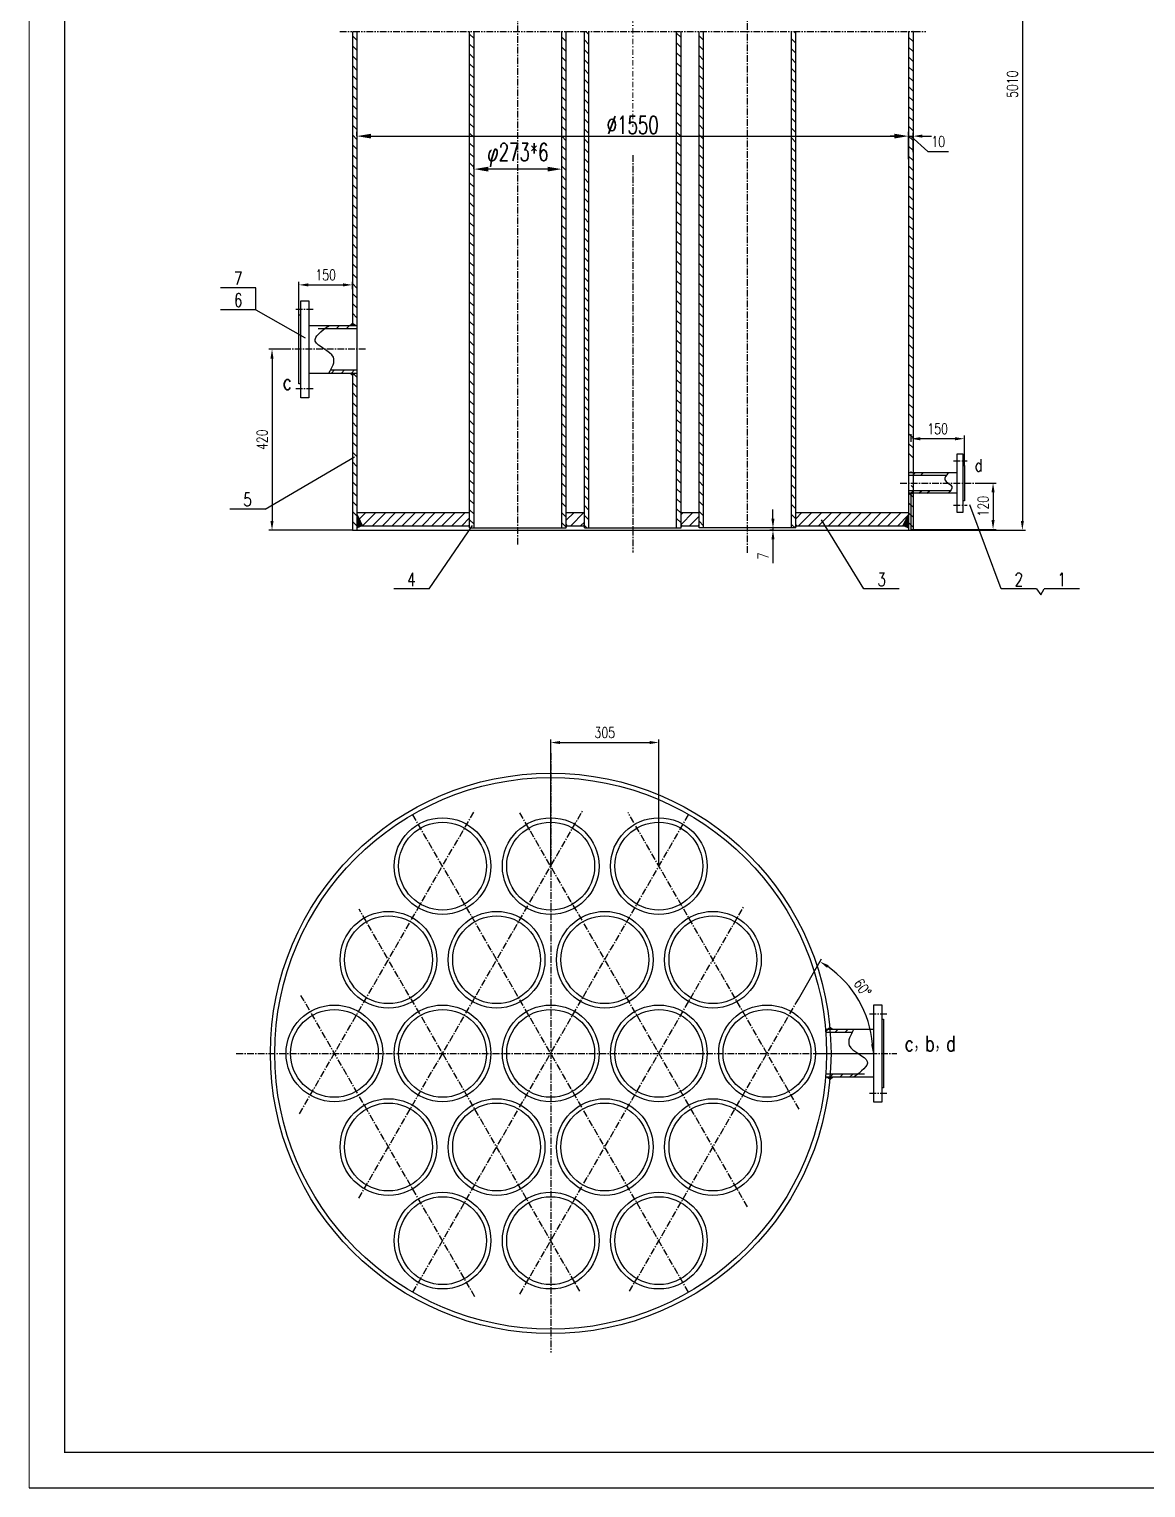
# Model space of a CAD drawing. Header units: millimetres. Extents: x 4657 to 11549, y -3819 to 6732.
# Drawn here: x 5276 to 8413, y -3819 to 279 of the extents above; entities that cross this region are included whole.
import ezdxf
from ezdxf.enums import TextEntityAlignment as Align

# ---------------------------------------------------------------- set-up
doc = ezdxf.new("R2010")
doc.units = ezdxf.units.MM
doc.header["$LTSCALE"] = 15
for name, pattern in [('ACAD_ISO04W100', [30, 24, -3, 0, -3]), ('CENTER', [2, 1.25, -0.25, 0.25, -0.25]), ('DASHDOTX2', [2, 1, -0.5, 0, -0.5]), ('PHANTOM', [2.5, 1.25, -0.25, 0.25, -0.25, 0.25, -0.25])]:
    doc.linetypes.add(name, pattern=pattern)
for name, color, linetype in [('HGJ', 1, 'Continuous'), ('HGJX', 2, 'CENTER'), ('HGJY', 7, 'Continuous'), ('K1', 4, 'Continuous'), ('TANK', 1, 'Continuous')]:
    doc.layers.add(name, color=color, linetype=linetype)
doc.layers.add('粗实线', color=7, linetype='Continuous', lineweight=13)
doc.layers.add('细点画线', color=1, linetype='ACAD_ISO04W100', lineweight=25)
doc.styles.add('hz', font='romans.shx', dxfattribs={"width": 0.68, "height": 50, "bigfont": 'hz.shx'})
doc.styles.add('HZFS', font='simplex.shx', dxfattribs={"width": 0.75, "bigfont": 'hzfs.shx'})
doc.styles.get("Standard").update_dxf_attribs({"font": 'txt.shx', "width": 0.68, "height": 50, "bigfont": 'gbcbig.shx'})
doc.dimstyles.get("Standard").update_dxf_attribs({"dimtxt": 0.18, "dimasz": 0.18, "dimexe": 0.18, "dimexo": 0.0625, "dimgap": 0.09, "dimtad": 0, "dimtih": 1, "dimtoh": 1, "dimdec": 4, "dimzin": 0, "dimdsep": 46, "dimtxsty": 'Standard', "dimcen": 0.09, "dimadec": 0, "dimazin": 0, "dimtfac": 1, "dimtdec": 4, "dimtofl": 0, "dimtmove": 0, "dimatfit": 3, "dimfxl": 1, "dimtolj": 1, "dimtzin": 0, "dimarcsym": 0})
doc.dimstyles.new('筒轴直径标注', dxfattribs={"dimtxt": 50, "dimasz": 40, "dimexe": 12.5, "dimexo": 0.625, "dimgap": 6.25, "dimtad": 1, "dimtxsty": 'hz', "dimcen": 15, "dimadec": 0, "dimazin": 0, "dimtm": 1e-09, "dimtfac": 1, "dimtmove": 0, "dimatfit": 3, "dimfxl": 1, "dimarcsym": 0})

# ---------------------------------------------------------------- blocks, each defined once
blk = doc.blocks.new('*D44')
at = {"color": 4, "lineweight": -2}
for p, q in [((6033.9, -523.6), (6033.9, -430.4)), ((6059.9, -439.4), (6157.9, -439.4)), ((6183.9, -451.8), (6183.9, -430.4))]:
    blk.add_line(p, q, dxfattribs=at)
at = {"color": 4}
for points in [[(6059.9, -435.1), (6059.9, -443.8), (6033.9, -439.4)], [(6157.9, -435.1), (6157.9, -443.8), (6183.9, -439.4)]]:
    blk.add_solid(points, dxfattribs=at)
at = {"layer": 'Defpoints', "color": 0}
for p in [(6183.9, -439.4), (6183.9, -451.8), (6033.9, -523.6)]:
    blk.add_point(p, dxfattribs=at)
at = {"color": 7, "insert": (6108.9, -411.4), "char_height": 30, "attachment_point": 5, "style": 'HZFS'}
blk.add_mtext('\\A1;150', dxfattribs=at)
blk = doc.blocks.new('*D49')
at = {"color": 4, "lineweight": -2}
for p, q in [((5996.7, -620.3), (5949.2, -620.3)), ((5958.2, -646.3), (5958.2, -1102.7)), ((6183.9, -1128.7), (5949.2, -1128.7))]:
    blk.add_line(p, q, dxfattribs=at)
at = {"color": 4}
for points in [[(5953.8, -646.3), (5962.5, -646.3), (5958.2, -620.3)], [(5953.8, -1102.7), (5962.5, -1102.7), (5958.2, -1128.7)]]:
    blk.add_solid(points, dxfattribs=at)
at = {"layer": 'Defpoints', "color": 0}
for p in [(5996.7, -620.3), (5958.2, -1128.7), (6183.9, -1128.7)]:
    blk.add_point(p, dxfattribs=at)
at = {"color": 7, "insert": (5930.2, -874.5), "char_height": 30, "attachment_point": 5, "rotation": 90, "style": 'HZFS'}
blk.add_mtext('\\A1;420', dxfattribs=at)
blk = doc.blocks.new('*D50')
at = {"color": 4, "lineweight": -2}
for p, q in [((7993.9, 1377.3), (8074.8, 1377.3)), ((8065.8, 1351.3), (8065.8, -1102.7)), ((7758.7, -1128.7), (8074.8, -1128.7))]:
    blk.add_line(p, q, dxfattribs=at)
at = {"color": 4}
for points in [[(8061.5, 1351.3), (8070.1, 1351.3), (8065.8, 1377.3)], [(8061.5, -1102.7), (8070.1, -1102.7), (8065.8, -1128.7)]]:
    blk.add_solid(points, dxfattribs=at)
at = {"layer": 'Defpoints', "color": 0}
for p in [(7993.9, 1377.3), (7758.7, -1128.7), (8065.8, -1128.7)]:
    blk.add_point(p, dxfattribs=at)
at = {"color": 7, "insert": (8037.8, 124.3), "char_height": 30, "attachment_point": 5, "rotation": 90, "style": 'HZFS'}
blk.add_mtext('\\A1;5010', dxfattribs=at)
blk = doc.blocks.new('*D52')
at = {"color": 4, "lineweight": -2}
for p, q in [((7720.3, -21.5), (7694.3, -21.5)), ((7746.3, -85.8), (7746.3, -12.5)), ((7746.3, -21.5), (7758.7, -21.5)), ((7746.3, -21.5), (7758.7, -21.5)), ((7752.5, -21.5), (7800.3, -64.8)), ((7758.7, -66.9), (7758.7, -12.5)), ((7784.7, -21.5), (7810.7, -21.5)), ((7800.3, -64.8), (7858.5, -64.8))]:
    blk.add_line(p, q, dxfattribs=at)
at = {"color": 4}
for points in [[(7720.3, -17.1), (7720.3, -25.8), (7746.3, -21.5)], [(7784.7, -17.1), (7784.7, -25.8), (7758.7, -21.5)]]:
    blk.add_solid(points, dxfattribs=at)
at = {"layer": 'Defpoints', "color": 0}
for p in [(7758.7, -21.5), (7758.7, -66.9), (7746.3, -85.8)]:
    blk.add_point(p, dxfattribs=at)
at = {"color": 7, "insert": (7829.4, -36.8), "char_height": 30, "attachment_point": 5, "style": 'HZFS'}
blk.add_mtext('\\A1;10', dxfattribs=at)
blk = doc.blocks.new('*D53')
at = {"color": 4, "lineweight": -2}
for p, q in [((7365.3, -1096.5), (7365.3, -1070.5)), ((7366.4, -1122.5), (7356.3, -1122.5)), ((7366.4, -1128.7), (7356.3, -1128.7)), ((7365.3, -1122.5), (7365.3, -1128.7)), ((7365.3, -1154.7), (7365.3, -1221.7))]:
    blk.add_line(p, q, dxfattribs=at)
at = {"color": 4}
for points in [[(7360.9, -1096.5), (7369.6, -1096.5), (7365.3, -1122.5)], [(7360.9, -1154.7), (7369.6, -1154.7), (7365.3, -1128.7)]]:
    blk.add_solid(points, dxfattribs=at)
at = {"layer": 'Defpoints', "color": 0}
for p in [(7365.3, -1128.7), (7366.4, -1122.5), (7366.4, -1128.7)]:
    blk.add_point(p, dxfattribs=at)
at = {"color": 7, "insert": (7337.3, -1201.2), "char_height": 30, "attachment_point": 5, "rotation": 90, "style": 'HZFS'}
blk.add_mtext('\\A1;7', dxfattribs=at)
blk = doc.blocks.new('*D55')
at = {"layer": 'Defpoints', "color": 0}
for p in [(6196.3, -21.5), (7746.3, -21.5), (7746.3, -21.5)]:
    blk.add_point(p, dxfattribs=at)
at = {"layer": '粗实线', "color": 0, "lineweight": -2}
for p, q in [((6196.3, -20.9), (6196.3, -9)), ((6236.3, -21.5), (7706.3, -21.5)), ((7746.3, -20.9), (7746.3, -9))]:
    blk.add_line(p, q, dxfattribs=at)
at = {"layer": '粗实线', "color": 0}
for points in [[(6236.3, -14.8), (6236.3, -28.1), (6196.3, -21.5)], [(7706.3, -14.8), (7706.3, -28.1), (7746.3, -21.5)]]:
    blk.add_solid(points, dxfattribs=at)
at = {"layer": '粗实线', "color": 0, "insert": (6971.3, 9.8), "char_height": 50, "attachment_point": 5, "style": 'hz'}
blk.add_mtext('%%c1550', dxfattribs=at)
blk = doc.blocks.new('*D56')
at = {"layer": 'Defpoints', "color": 0}
for p in [(6525.5, -114.2), (6525.5, -114.2), (6772.3, -114.2)]:
    blk.add_point(p, dxfattribs=at)
at = {"layer": '粗实线', "color": 0, "lineweight": -2}
for p, q in [((6525.5, -113.6), (6525.5, -101.7)), ((6732.3, -114.2), (6565.5, -114.2)), ((6772.3, -113.6), (6772.3, -101.7))]:
    blk.add_line(p, q, dxfattribs=at)
at = {"layer": '粗实线', "color": 0}
for points in [[(6565.5, -107.5), (6565.5, -120.9), (6525.5, -114.2)], [(6732.3, -107.5), (6732.3, -120.9), (6772.3, -114.2)]]:
    blk.add_solid(points, dxfattribs=at)
at = {"layer": '粗实线', "color": 0, "insert": (6648.9, -74.6), "char_height": 50, "attachment_point": 5, "style": 'hz'}
blk.add_mtext('φ273*6', dxfattribs=at)
blk = doc.blocks.new('*D57')
at = {"color": 4, "lineweight": -2}
for p, q in [((7752.8, -859.2), (7752.8, -880.7)), ((7876.8, -871.7), (7778.8, -871.7)), ((7902.8, -946.8), (7902.8, -862.7))]:
    blk.add_line(p, q, dxfattribs=at)
at = {"color": 4}
for points in [[(7778.8, -867.4), (7778.8, -876.1), (7752.8, -871.7)], [(7876.8, -867.4), (7876.8, -876.1), (7902.8, -871.7)]]:
    blk.add_solid(points, dxfattribs=at)
at = {"layer": 'Defpoints', "color": 0}
for p in [(7752.8, -859.2), (7752.8, -871.7), (7902.8, -946.8)]:
    blk.add_point(p, dxfattribs=at)
at = {"color": 7, "insert": (7827.8, -843.7), "char_height": 30, "attachment_point": 5, "style": 'HZFS'}
blk.add_mtext('\\A1;150', dxfattribs=at)
blk = doc.blocks.new('*D58')
at = {"color": 4, "lineweight": -2}
for p, q in [((7932.8, -996.3), (7992.5, -996.3)), ((7983.5, -1022.3), (7983.5, -1100.3)), ((7752.8, -1126.3), (7992.5, -1126.3))]:
    blk.add_line(p, q, dxfattribs=at)
at = {"color": 4}
for points in [[(7979.1, -1022.3), (7987.8, -1022.3), (7983.5, -996.3)], [(7979.1, -1100.3), (7987.8, -1100.3), (7983.5, -1126.3)]]:
    blk.add_solid(points, dxfattribs=at)
at = {"layer": 'Defpoints', "color": 0}
for p in [(7932.8, -996.3), (7752.8, -1126.3), (7983.5, -1126.3)]:
    blk.add_point(p, dxfattribs=at)
at = {"color": 7, "insert": (7955.5, -1061.3), "char_height": 30, "attachment_point": 5, "rotation": 90, "style": 'HZFS'}
blk.add_mtext('\\A1;120', dxfattribs=at)
blk = doc.blocks.new('*D65')
at = {"color": 4, "lineweight": -2}
for p, q in [((6740.9, -2072.5), (6740.9, -1716.3)), ((7044.7, -2072.5), (7044.7, -1716.3)), ((6766.9, -1725.3), (7018.7, -1725.3))]:
    blk.add_line(p, q, dxfattribs=at)
at = {"color": 4}
for points in [[(6766.9, -1721), (6766.9, -1729.6), (6740.9, -1725.3)], [(7018.7, -1721), (7018.7, -1729.6), (7044.7, -1725.3)]]:
    blk.add_solid(points, dxfattribs=at)
at = {"layer": 'Defpoints', "color": 0}
for p in [(7044.7, -1725.3), (6740.9, -2072.5), (7044.7, -2072.5)]:
    blk.add_point(p, dxfattribs=at)
at = {"color": 7, "insert": (6892.8, -1697.3), "char_height": 30, "attachment_point": 5, "style": 'HZFS'}
blk.add_mtext('\\A1;305', dxfattribs=at)
blk = doc.blocks.new('*D66')
at = {"color": 4, "lineweight": -2}
for p, q in [((7436.6, -2446.1), (7501.9, -2333)), ((7584.6, -2598.7), (7655.3, -2598.7))]:
    blk.add_line(p, q, dxfattribs=at)
blk.add_arc((7348.5, -2598.7), 297.7, 5.0053, 54.9947, dxfattribs=at)
at = {"color": 4}
for points in [[(7517, -2358.4), (7521.7, -2351.1), (7497.4, -2340.8)], [(7649.5, -2572.5), (7640.8, -2572.9), (7646.3, -2598.7)]]:
    blk.add_solid(points, dxfattribs=at)
at = {"layer": 'Defpoints', "color": 0}
for p in [(7436.6, -2446.1), (7628.3, -2496.8), (5857.9, -2598.7), (7584.6, -2598.7), (6962.7, -3266.9)]:
    blk.add_point(p, dxfattribs=at)
at = {"color": 7, "insert": (7617, -2414.2), "char_height": 30, "attachment_point": 5, "rotation": 304.4928, "style": 'HZFS'}
blk.add_mtext('\\A1;60°', dxfattribs=at)

msp = doc.modelspace()

# ---------------------------------------------------------------- hatches: boundary and pattern name
h = msp.add_hatch()
h.set_pattern_fill('ANSI31', color=256, scale=6.2, angle=90, style=0)
h.set_pattern_definition([(135, (40911.806, -11278.057), (-13.919397, -13.919397), [])])
h.paths.add_polyline_path([(6196.30796, 272.83949), (6183.90796, 272.83949), (6183.90796, -553.33305), (6196.30796, -553.33305)])
h.paths.add_polyline_path([(6196.30796, -687.25305), (6183.90796, -687.25305), (6183.90796, -1128.69305), (6196.30796, -1128.69305)])
h.paths.add_polyline_path([(6525.52796, 272.83949), (6513.12796, 272.83949), (6513.12796, -1122.49305), (6525.52796, -1122.49305)])
h.paths.add_polyline_path([(6784.68796, 272.83949), (6772.28796, 272.83949), (6772.28796, -1122.49305), (6784.68796, -1122.49305)])
h.paths.add_polyline_path([(6847.92796, 272.83949), (6835.52796, 272.83949), (6835.52796, -1122.49305), (6847.92796, -1122.49305)])
h.paths.add_polyline_path([(7107.08796, 272.83949), (7094.68796, 272.83949), (7094.68796, -1122.49305), (7107.08796, -1122.49305)])
h.paths.add_polyline_path([(7170.32796, 272.83949), (7157.92796, 272.83949), (7157.92796, -1122.49305), (7170.32796, -1122.49305)])
h.paths.add_polyline_path([(7429.48796, 272.83949), (7417.08796, 272.83949), (7417.08796, -1122.49305), (7429.48796, -1122.49305)])
h.paths.add_polyline_path([(7758.70796, 272.83949), (7746.30796, 272.83949), (7746.30796, -932.15305), (7758.70796, -932.15305)])
h.paths.add_polyline_path([(7758.70796, -1002.83305), (7746.30796, -1002.83305), (7746.30796, -1128.69305), (7758.70796, -1128.69305)])
h = msp.add_hatch()
h.set_pattern_fill('ANSI31', color=256, scale=6.2, style=0)
h.set_pattern_definition([(45, (40911.806, -11278.057), (-13.919397, 13.919397), [])])
edge = h.paths.add_edge_path()
edge.add_line((6196.30796, -553.33305), (6118.18796, -553.33305))
edge.add_spline(control_points=[(6118.18796, -553.33305), (6116.69804, -556.22938), (6115.20813, -559.12572), (6113.79416, -562.01305)], knot_values=[108.8472124938, 108.8472124938, 108.8472124938, 108.8472124938, 115.908687333, 115.908687333, 115.908687333, 115.908687333], degree=3, periodic=0)
edge.add_line((6113.79416, -562.01305), (6196.30796, -562.01305))
edge.add_line((6196.30796, -562.01305), (6196.30796, -553.33305))
edge = h.paths.add_edge_path()
edge.add_line((6196.30796, -678.57305), (6122.58177, -678.57305))
edge.add_spline(control_points=[(6122.58177, -678.57305), (6121.1678, -681.46037), (6119.67788, -684.35671), (6118.18796, -687.25305)], knot_values=[0, 0, 0, 0, 7.0614748393, 7.0614748393, 7.0614748393, 7.0614748393], degree=3, periodic=0)
edge.add_line((6118.18796, -687.25305), (6196.30796, -687.25305))
edge.add_line((6196.30796, -687.25305), (6196.30796, -678.57305))
h = msp.add_hatch()
h.set_pattern_fill('ANSI31', color=256, scale=5, style=0)
h.set_pattern_definition([(45, (34489.163, -9311.264), (-11.22532, 11.22532), [])])
edge = h.paths.add_edge_path()
edge.add_spline(control_points=[(7801.93604, -974.79305), (7803.67022, -972.49567), (7805.73182, -970.14436), (7807.79342, -967.79305)], knot_values=[0, 0, 0, 0, 7.4673477522, 7.4673477522, 7.4673477522, 7.4673477522], degree=3, periodic=0)
edge.add_line((7807.79342, -967.79305), (7742.79342, -967.79305))
edge.add_line((7742.79342, -967.79305), (7742.79342, -974.79305))
edge.add_line((7742.79342, -974.79305), (7801.93604, -974.79305))
edge = h.paths.add_edge_path()
edge.add_spline(control_points=[(7807.79342, -1024.79305), (7809.85502, -1022.44173), (7811.91662, -1020.09042), (7813.6508, -1017.79305)], knot_values=[63.0607018032, 63.0607018032, 63.0607018032, 63.0607018032, 70.5280495554, 70.5280495554, 70.5280495554, 70.5280495554], degree=3, periodic=0)
edge.add_line((7813.6508, -1017.79305), (7742.79342, -1017.79305))
edge.add_line((7742.79342, -1017.79305), (7742.79342, -1024.79305))
edge.add_line((7742.79342, -1024.79305), (7807.79342, -1024.79305))
h = msp.add_hatch()
h.set_pattern_fill('ANSI31', color=256, scale=6.2, style=0)
h.set_pattern_definition([(45, (40924.391, -10974.318), (-13.919397, 13.919397), [])])
h.paths.add_polyline_path([(6513.12796, -1116.29305), (6513.12796, -1079.09305), (6196.30796, -1079.09305), (6196.30796, -1116.29305)])
h.paths.add_polyline_path([(6784.68796, -1079.09305), (6784.68796, -1116.29305), (6835.52796, -1116.29305), (6835.52796, -1079.09305)])
h.paths.add_polyline_path([(7157.92796, -1116.29305), (7157.92796, -1079.09305), (7107.08796, -1079.09305), (7107.08796, -1116.29305)])
h.paths.add_polyline_path([(7429.48796, -1079.09305), (7429.48796, -1116.29305), (7746.30796, -1116.29305), (7746.30796, -1079.09305)])
h = msp.add_hatch()
h.set_pattern_fill('ANSI31', color=256, scale=6.2, style=0)
h.set_pattern_definition([(45, (40679.24, -15055.597), (-13.919397, 13.919397), [])])
edge = h.paths.add_edge_path()
edge.add_spline(control_points=[(7587.46787, -2540.33103), (7588.88184, -2537.44371), (7590.37176, -2534.54737), (7591.86167, -2531.65103)], knot_values=[0, 0, 0, 0, 7.0614748393, 7.0614748393, 7.0614748393, 7.0614748393], degree=3, periodic=0)
edge.add_line((7591.86167, -2531.65103), (7513.74167, -2531.65103))
edge.add_line((7513.74167, -2531.65103), (7513.74167, -2540.33103))
edge.add_line((7513.74167, -2540.33103), (7587.46787, -2540.33103))
edge = h.paths.add_edge_path()
edge.add_line((7596.25548, -2656.89103), (7513.74167, -2656.89103))
edge.add_line((7513.74167, -2656.89103), (7513.74167, -2665.57103))
edge.add_line((7513.74167, -2665.57103), (7591.86167, -2665.57103))
edge.add_spline(control_points=[(7591.86167, -2665.57103), (7593.35159, -2662.6747), (7594.84151, -2659.77836), (7596.25548, -2656.89103)], knot_values=[108.8472124938, 108.8472124938, 108.8472124938, 108.8472124938, 115.908687333, 115.908687333, 115.908687333, 115.908687333], degree=3, periodic=0)

# ---------------------------------------------------------------- linework, layer by layer
at = {"linetype": 'PHANTOM'}
msp.add_line((6148.35463, 272.83949), (7795.04122, 272.83949), dxfattribs=at)
at = {"color": 1}
for p, q in [((6183.90796, 272.83949), (6183.90796, -553.33305)), ((6196.30796, 272.83949), (6196.30796, -1128.69305)), ((6513.12796, -1122.49305), (6513.12796, 272.83949)), ((6525.52796, -1122.49305), (6525.52796, 272.83949)), ((6772.28796, -1122.49305), (6772.28796, 272.83949)), ((6784.68796, -1122.49305), (6784.68796, 272.83949)), ((6835.52796, -1122.49305), (6835.52796, 272.83949)), ((6847.92796, -1122.49305), (6847.92796, 272.83949)), ((7094.68796, -1122.49305), (7094.68796, 272.83949)), ((7107.08796, -1122.49305), (7107.08796, 272.83949)), ((7157.92796, -1122.49305), (7157.92796, 272.83949)), ((7170.32796, -1122.49305), (7170.32796, 272.83949)), ((7417.08796, -1122.49305), (7417.08796, 272.83949)), ((7429.48796, -1122.49305), (7429.48796, 272.83949)), ((7746.30796, 272.83949), (7746.30796, -1128.69305)), ((7758.70796, 272.83949), (7758.70796, -1128.69305)), ((6183.90796, -687.25305), (6183.90796, -1128.69305)), ((7752.79342, -1024.79305), (7752.79342, -1126.29305)), ((6196.30796, -1079.09305), (6513.12796, -1079.09305)), ((6784.68796, -1079.09305), (6835.52796, -1079.09305)), ((7107.08796, -1079.09305), (7157.92796, -1079.09305)), ((7429.48796, -1079.09305), (7746.30796, -1079.09305)), ((6183.90796, -1128.69305), (7758.70796, -1128.69305)), ((6196.30796, -1116.29305), (6513.12796, -1116.29305)), ((6513.12796, -1122.49305), (6784.68796, -1122.49305)), ((6784.68796, -1116.29305), (6835.52796, -1116.29305)), ((6835.52796, -1122.49305), (7107.08796, -1122.49305)), ((7107.08796, -1116.29305), (7157.92796, -1116.29305)), ((7429.48796, -1122.49305), (7157.92796, -1122.49305)), ((7429.48796, -1116.29305), (7746.30796, -1116.29305))]:
    msp.add_line(p, q, dxfattribs=at)
for p, q in [((5912.96703, -509.22398), (5912.96703, -447.72697)), ((5912.96703, -509.22398), (6051.3854, -588.23816)), ((5938.96703, -1069.31181), (6189.98637, -922.58614)), ((8006.19229, -1293.60303), (7917.89159, -1057.46396)), ((7620.9626, -1293.60303), (7501.70505, -1099.20222)), ((6399.26261, -1293.60303), (6521.63554, -1115.31321)), ((8105.39229, -1293.60303), (8117.96598, -1309.92962)), ((8117.96598, -1309.92962), (8127.07092, -1293.60303)), ((5276.11661, -3819.3268), (11548.95494, -3819.3268))]:
    msp.add_line(p, q)
for centre, radius in [((6740.94849, -2598.65724), 787.4), ((6740.94849, -2598.65724), 775), ((6437.14849, -2072.46021), 135.78), ((6437.14849, -2072.46021), 123.38), ((6740.94849, -2072.46021), 135.78), ((6740.94849, -2072.46021), 123.38), ((7044.74849, -2072.46021), 135.78), ((7044.74849, -2072.46021), 123.38), ((6285.24849, -2335.55873), 135.78), ((6285.24849, -2335.55873), 123.38), ((6589.04849, -2335.55873), 135.78), ((6589.04849, -2335.55873), 123.38), ((6892.84849, -2335.55873), 135.78), ((6892.84849, -2335.55873), 123.38), ((7196.64849, -2335.55873), 135.78), ((7196.64849, -2335.55873), 123.38), ((6133.34849, -2598.65724), 135.78), ((6133.34849, -2598.65724), 123.38), ((6437.14849, -2598.65724), 135.78), ((6437.14849, -2598.65724), 123.38), ((6740.94849, -2598.65724), 135.78), ((6740.94849, -2598.65724), 123.38), ((7044.74849, -2598.65724), 135.78), ((7044.74849, -2598.65724), 123.38), ((7348.54849, -2598.65724), 135.78), ((7348.54849, -2598.65724), 123.38), ((6285.24849, -2861.75576), 135.78), ((6285.24849, -2861.75576), 123.38), ((6589.04849, -2861.75576), 135.78), ((6589.04849, -2861.75576), 123.38), ((6892.84849, -2861.75576), 135.78), ((6892.84849, -2861.75576), 123.38), ((7196.64849, -2861.75576), 135.78), ((7196.64849, -2861.75576), 123.38), ((6437.14849, -3124.85428), 135.78), ((6740.94849, -3124.85428), 135.78), ((7044.74849, -3124.85428), 135.78), ((6437.14849, -3124.85428), 123.38), ((6740.94849, -3124.85428), 123.38), ((7044.74849, -3124.85428), 123.38)]:
    msp.add_circle(centre, radius, dxfattribs=at)
for points in [[(6196.30796, -553.33305), (6183.90796, -545.24346), (6174.79743, -553.33305)], [(6196.30796, -687.25305), (6183.90796, -695.34263), (6174.79743, -687.25305)], [(7746.30796, -967.79305), (7752.79342, -962.90964), (7760.77752, -967.79305)], [(7746.30796, -1024.79305), (7752.79342, -1029.67646), (7760.77752, -1024.79305)], [(6513.12796, -1122.49305), (6508.74912, -1116.29305), (6513.12796, -1108.78869)], [(6784.68796, -1122.49305), (6789.06681, -1116.29305), (6784.68796, -1108.78869)], [(6835.52796, -1122.49305), (6831.14912, -1116.29305), (6835.52796, -1108.78869)], [(7107.08796, -1122.49305), (7111.46681, -1116.29305), (7107.08796, -1108.78869)], [(7157.92796, -1122.49305), (7153.54912, -1116.29305), (7157.92796, -1108.78869)], [(7429.48796, -1122.49305), (7433.86681, -1116.29305), (7429.48796, -1108.78869)], [(7513.74167, -2531.65103), (7526.14167, -2523.6019), (7536.5429, -2531.65103)], [(7513.74167, -2665.57103), (7526.14167, -2673.62017), (7536.5429, -2665.57103)]]:
    msp.add_solid(points)
for points in [[(6196.30796, -1079.09305), (6214.46644, -1116.29305), (6196.30796, -1123.98993)], [(7746.30796, -1079.09305), (7728.14948, -1116.29305), (7746.30796, -1123.98993)], [(7742.79342, -1086.29305), (7728.14948, -1116.29305), (7742.79342, -1122.50021)]]:
    msp.add_solid(points, dxfattribs=at)
at = {"layer": 'HGJ'}
for p, q in [((6038.86796, -756.69305), (6038.86796, -483.89305)), ((6038.86796, -483.89305), (6061.18796, -483.89305)), ((6061.18796, -483.89305), (6061.18796, -756.69305)), ((6033.90796, -717.01305), (6033.90796, -523.57305)), ((6033.90796, -523.57305), (6038.86796, -523.57305)), ((6061.18796, -553.33305), (6196.30796, -553.33305)), ((6087.79416, -562.01305), (6196.30796, -562.01305)), ((6061.18796, -687.25305), (6196.30796, -687.25305)), ((6122.58177, -678.57305), (6196.30796, -678.57305)), ((6038.86796, -717.01305), (6033.90796, -717.01305)), ((6061.18796, -756.69305), (6038.86796, -756.69305)), ((7882.79342, -913.79305), (7898.79342, -913.79305)), ((7882.79342, -1078.79305), (7882.79342, -913.79305)), ((7898.79342, -913.79305), (7898.79342, -1078.79305)), ((7882.79342, -967.79305), (7746.30796, -967.79305)), ((7851.93604, -974.79305), (7746.30796, -974.79305)), ((7898.79342, -946.79305), (7902.79342, -946.79305)), ((7902.79342, -946.79305), (7902.79342, -1045.79305)), ((7863.6508, -1017.79305), (7746.30796, -1017.79305)), ((7882.79342, -1024.79305), (7746.30796, -1024.79305)), ((7902.79342, -1045.79305), (7898.79342, -1045.79305)), ((7898.79342, -1078.79305), (7882.79342, -1078.79305)), ((7648.85918, -2462.57103), (7671.17918, -2462.57103)), ((7648.85918, -2735.37103), (7648.85918, -2462.57103)), ((7671.17918, -2462.57103), (7671.17918, -2735.37103)), ((7648.85918, -2532.01103), (7513.74167, -2531.65103)), ((7587.46787, -2540.33103), (7513.74167, -2540.33103)), ((7671.17918, -2502.25103), (7676.13918, -2502.25103)), ((7676.13918, -2502.25103), (7676.13918, -2695.69103)), ((7622.25299, -2657.25103), (7513.74167, -2656.89103)), ((7648.85918, -2665.93103), (7513.74167, -2665.57103)), ((7676.13918, -2695.69103), (7671.17918, -2695.69103)), ((7671.17918, -2735.37103), (7648.85918, -2735.37103))]:
    msp.add_line(p, q, dxfattribs=at)
at = {"layer": 'HGJX'}
for p, q in [((6073.58796, -508.69305), (6023.98796, -508.69305)), ((6073.58796, -731.89305), (6023.98796, -731.89305)), ((7872.79342, -933.79305), (7910.79342, -933.79305)), ((7872.79342, -1058.79305), (7910.79342, -1058.79305)), ((7636.45918, -2487.37103), (7686.05918, -2487.37103)), ((7636.45918, -2710.57103), (7686.05918, -2710.57103))]:
    msp.add_line(p, q, dxfattribs=at)
at = {"layer": 'HGJY'}
for p, q in [((5912.96703, -447.72697), (5813.76703, -447.72697)), ((5912.96703, -509.22398), (5813.76703, -509.22398)), ((5938.96703, -1069.31181), (5839.76703, -1069.31181)), ((6399.26261, -1293.60303), (6300.06261, -1293.60303)), ((7720.1626, -1293.60303), (7620.9626, -1293.60303)), ((8105.39229, -1293.60303), (8006.19229, -1293.60303)), ((8226.27092, -1293.60303), (8127.07092, -1293.60303))]:
    msp.add_line(p, q, dxfattribs=at)
for points in [[(6118.18796, -687.25305), (6130.58796, -642.61305), (6079.78796, -597.97305), (6118.18796, -553.33305)], [(7857.79342, -967.79305), (7847.79342, -986.79305), (7867.79342, -1005.79305), (7857.79342, -1024.79305)], [(7591.86167, -2531.65103), (7579.46167, -2576.29103), (7630.25918, -2621.29103), (7591.86167, -2665.57103)]]:
    msp.add_spline(points, degree=3, dxfattribs=at)
at = {"layer": 'K1', "const_width": 4}
msp.add_lwpolyline([(11448.95494, -3719.3268), (11448.95494, 3649.35928), (5376.11661, 3649.35928), (5376.11661, -3719.3268)], close=True, dxfattribs=at)
at = {"layer": 'TANK', "color": 7, "linetype": 'CENTER'}
for p, q in [((6648.90796, -1169.20071), (6648.90796, 1409.56317)), ((7293.70796, -1192.49709), (7293.70796, 1409.56317)), ((6971.30796, -75.26396), (6971.30796, -1191.59019)), ((6221.10796, -620.29305), (5996.70796, -620.29305)), ((7722.79342, -996.29305), (7932.79342, -996.29305)), ((6740.94849, -1755.24896), (6740.94849, -3439.4685)), ((6035.29153, -2768.49687), (6526.704, -1917.34551)), ((6202.22574, -3005.55538), (6830.98589, -1916.51086)), ((7293.89926, -3030.19905), (6653.7254, -1921.38539)), ((7439.10674, -2755.50874), (6957.70316, -1921.69328)), ((6353.44849, -3269.82693), (7128.44849, -1927.48756)), ((7128.44849, -3269.82693), (6353.44849, -1927.48756)), ((6822.94619, -3266.87847), (6202.97341, -2193.05411)), ((6654.02893, -3275.40336), (7282.042, -2187.65283)), ((6528.05549, -3282.30982), (6039.39638, -2435.92743)), ((6962.73311, -3266.90908), (7436.61586, -2446.12008)), ((5857.94281, -2598.65724), (7584.62023, -2598.65724)), ((7488.94167, -2598.61103), (7713.33918, -2598.97103))]:
    msp.add_line(p, q, dxfattribs=at)
at = {"layer": '粗实线'}
msp.add_line((5276.11661, 3899.35928), (5276.11661, -3819.3268), dxfattribs=at)
at = {"layer": '细点画线', "linetype": 'DASHDOTX2', "lineweight": 9}
msp.add_line((6971.30796, 3622.95335), (6971.30796, 5.09724), dxfattribs=at)

# ---------------------------------------------------------------- texts
at = {"layer": 'HGJY', "style": 'HZFS', "width": 0.75}
for s, p in [('7', (5863.36703, -439.71826)), ('6', (5863.36703, -501.21527)), ('5', (5889.36703, -1061.3031)), ('4', (6349.66261, -1285.59432)), ('3', (7670.5626, -1285.59432)), ('2', (8055.79229, -1285.59432)), ('1', (8176.67092, -1285.59432))]:
    msp.add_text(s, height=37.2, dxfattribs=at).set_placement(p, align=Align.CENTER)
for s, height, p in [('c', 43.4, (6001.14209, -712.3985)), ('d', 35, (7942.79342, -946.29305)), ('c，b，d', 43.4, (7807.08503, -2571.57487))]:
    msp.add_text(s, height=height, dxfattribs=at).set_placement(p, align=Align.MIDDLE)

# ---------------------------------------------------------------- dimensions: what is measured, and where the dimension line sits
for base, p1, p2, text, picture, middle in [((8065.80712, -1128.69305), (7993.89989, 1377.3282), (7758.70796, -1128.69305), '5010', '*D50', (8037.80712, 124.31757)), ((5958.15046, -1128.69305), (5996.70796, -620.29305), (6183.90796, -1128.69305), '420', '*D49', (5930.15046, -874.49305)), ((7983.46433, -1126.29305), (7932.79342, -996.29305), (7752.79342, -1126.29305), '120', '*D58', (7955.46433, -1061.29305)), ((7365.26863, -1128.69305), (7366.38313, -1122.49305), (7366.38313, -1128.69305), '7', '*D53', (7337.26863, -1201.19305))]:
    dim = msp.add_linear_dim(base=base, p1=p1, p2=p2, angle=90, text=text, dimstyle='Standard', override={"dimtxt": 30, "dimasz": 26, "dimexe": 9, "dimexo": 0, "dimgap": 13, "dimtad": 1, "dimtih": 0, "dimtoh": 0, "dimzin": 8, "dimtxsty": 'HZFS', "dimcen": 0, "dimclrd": 4, "dimclre": 4, "dimclrt": 7, "dimtfac": 0.7, "dimtofl": 1, "dimatfit": 2})
    dim.commit()
    dim.dimension.update_dxf_attribs({"geometry": picture, "text_midpoint": middle})
dim = msp.add_linear_dim(base=(7758.70796, -21.47519), p1=(7746.30796, -85.75145), p2=(7758.70796, -66.89832), text='10', dimstyle='Standard', override={"dimtxt": 30, "dimasz": 26, "dimexe": 9, "dimexo": 0, "dimgap": 13, "dimtad": 1, "dimtih": 0, "dimtoh": 0, "dimzin": 8, "dimtxsty": 'HZFS', "dimcen": 0, "dimclrd": 4, "dimclre": 4, "dimclrt": 7, "dimtfac": 0.7, "dimtofl": 1, "dimtmove": 1, "dimatfit": 2})
dim.commit()
dim.dimension.update_dxf_attribs({"geometry": '*D52', "text_midpoint": (7813.32163, -64.77227), "dimtype": 160})
for base, p1, p2, picture, middle in [((6183.90796, -439.42963), (6033.90796, -523.57305), (6183.90796, -451.77868), '*D44', (6108.90796, -411.42963)), ((7752.79342, -871.74033), (7902.79342, -946.79305), (7752.79342, -859.17318), '*D57', (7827.79342, -843.74033))]:
    dim = msp.add_linear_dim(base=base, p1=p1, p2=p2, dimstyle='Standard', override={"dimtxt": 30, "dimasz": 26, "dimexe": 9, "dimexo": 0, "dimgap": 13, "dimtad": 1, "dimtih": 0, "dimtoh": 0, "dimzin": 8, "dimtxsty": 'HZFS', "dimcen": 0, "dimclrd": 4, "dimclre": 4, "dimclrt": 7, "dimtfac": 0.7, "dimtofl": 1, "dimatfit": 2})
    dim.commit()
    dim.dimension.update_dxf_attribs({"geometry": picture, "text_midpoint": middle})
dim = msp.add_linear_dim(base=(7044.74849, -1725.28947), p1=(6740.94849, -2072.46021), p2=(7044.74849, -2072.46021), text='305', dimstyle='Standard', override={"dimtxt": 30, "dimasz": 26, "dimexe": 9, "dimexo": 0, "dimgap": 13, "dimtad": 1, "dimtih": 0, "dimtoh": 0, "dimzin": 8, "dimtxsty": 'HZFS', "dimcen": 0, "dimclrd": 4, "dimclre": 4, "dimclrt": 7, "dimtfac": 0.7, "dimtofl": 1, "dimatfit": 2})
dim.commit()
dim.dimension.update_dxf_attribs({"geometry": '*D65', "text_midpoint": (6892.84849, -1697.28947)})
dim = msp.add_angular_dim_2l(base=(7628.31369, -2496.83104), line1=((5857.94281, -2598.65724), (7584.62023, -2598.65724)), line2=((6962.73311, -3266.90908), (7436.61586, -2446.12008)), dimstyle='Standard', override={"dimtxt": 30, "dimasz": 26, "dimexe": 9, "dimexo": 0, "dimgap": 13, "dimtad": 1, "dimtih": 0, "dimtoh": 0, "dimzin": 8, "dimtxsty": 'HZFS', "dimcen": 0, "dimclrd": 4, "dimclre": 4, "dimclrt": 7, "dimtfac": 0.7, "dimtofl": 1, "dimatfit": 2})
dim.commit()
dim.dimension.update_dxf_attribs({"geometry": '*D66', "text_midpoint": (7593.92853, -2430.05777), "dimtype": 162})
at = {"layer": '粗实线'}
dim = msp.add_linear_dim(base=(7746.30796, -21.47519), p1=(6196.30796, -21.47519), p2=(7746.30796, -21.47519), dimstyle='筒轴直径标注', override={"dimpost": '%%c<>'}, dxfattribs=at)
dim.commit()
dim.dimension.update_dxf_attribs({"geometry": '*D55', "text_midpoint": (6971.30796, 9.77481)})
dim = msp.add_linear_dim(base=(6525.52796, -114.2151), p1=(6772.28796, -114.2151), p2=(6525.52796, -114.2151), text='φ273*6', dimstyle='筒轴直径标注', override={"dimpost": '%%c<>'}, dxfattribs=at)
dim.commit()
dim.dimension.update_dxf_attribs({"geometry": '*D56', "text_midpoint": (6648.90796, -74.63176)})

doc.saveas('drawing.dxf')
